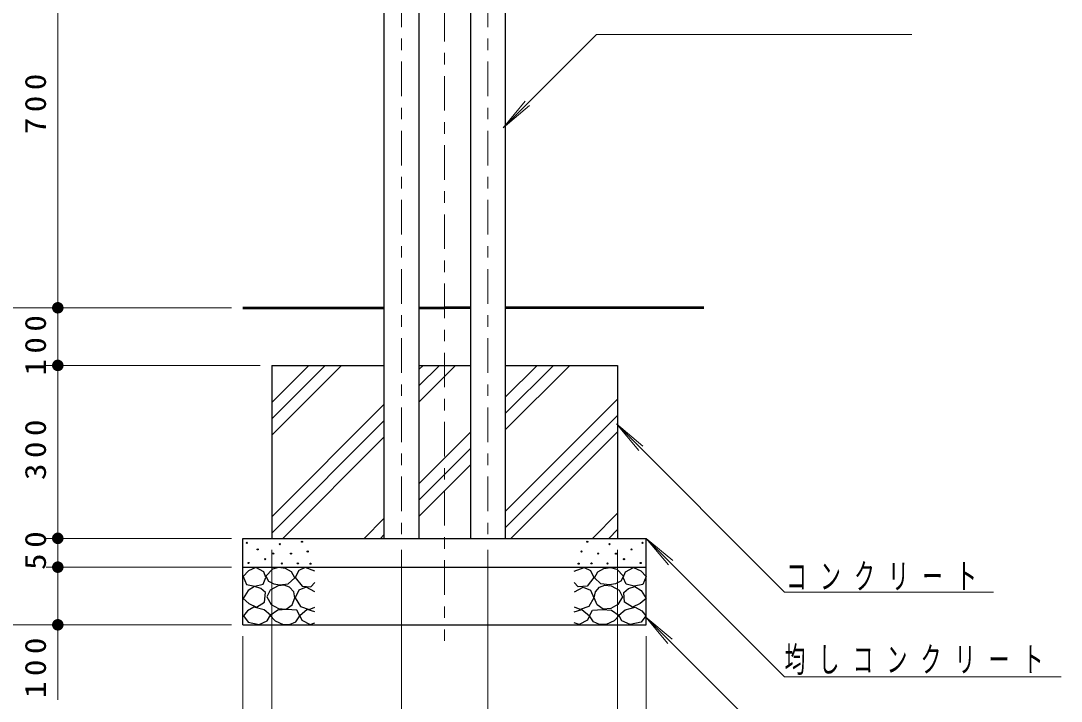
# Model space of a CAD drawing. Units: millimetres on the paper, scale 1:20. Extents: x 1381 to 1746, y 408 to 677.
# Drawn here: x 1449.7 to 1540, y 468.3 to 527.3 of the extents above; entities that cross this region are included whole.
import ezdxf

# ---------------------------------------------------------------- set-up
doc = ezdxf.new("R2010")
doc.units = ezdxf.units.MM
doc.linetypes.add('USER2', pattern=[6, 3, -1, 1, -1])
doc.layers.add('LY_1', color=7, linetype='Continuous', lineweight=13)
doc.styles.add('ＭＳ ゴシック', font='')
doc.styles.get('ＭＳ ゴシック').set_extended_font_data('MS Gothic')

# ---------------------------------------------------------------- blocks, each defined once
blk = doc.blocks.new('filled_dot')
at = {"color": 0, "linetype": 'Continuous', "lineweight": -2, "const_width": 1.25}
blk.add_lwpolyline([(-0.625, 0, 1), (0.625, 0, 1)], format="xyb", close=True, dxfattribs=at)

msp = doc.modelspace()

# ---------------------------------------------------------------- linework, layer by layer
at = {"layer": 'LY_1', "linetype": 'USER2'}
for p, q in [((1486.449, 588.557), (1486.449, 473.569)), ((1482.699, 541.806), (1482.699, 482.456)), ((1490.199, 541.806), (1490.199, 482.456))]:
    msp.add_line(p, q, dxfattribs=at)
at = {"layer": 'LY_1', "lineweight": 25}
for p, q in [((1484.211, 541.806), (1484.211, 482.456)), ((1488.686, 541.806), (1488.686, 482.456)), ((1481.186, 536.606), (1481.186, 482.456)), ((1491.711, 536.606), (1491.711, 482.456)), ((1471.449, 497.456), (1471.449, 482.456)), ((1471.449, 497.456), (1481.186, 497.456)), ((1484.211, 497.456), (1488.686, 497.456)), ((1491.711, 497.456), (1501.449, 497.456)), ((1501.449, 497.456), (1501.449, 482.456)), ((1468.949, 474.956), (1468.949, 482.456)), ((1468.949, 482.456), (1503.949, 482.456)), ((1503.949, 474.956), (1503.949, 482.456)), ((1468.949, 479.956), (1503.949, 479.956)), ((1468.949, 474.956), (1503.949, 474.956))]:
    msp.add_line(p, q, dxfattribs=at)
at = {"layer": 'LY_1'}
for p, q in [((1452.883, 502.456), (1452.883, 537.456)), ((1499.62, 526.172), (1491.522, 518.074)), ((1499.62, 526.172), (1527.002, 526.172)), ((1491.522, 518.074), (1493.451, 520.372)), ((1491.522, 518.074), (1493.82, 520.002)), ((1467.949, 502.456), (1441.883, 502.456)), ((1462.949, 502.456), (1441.883, 502.456)), ((1452.883, 497.456), (1452.883, 502.456)), ((1470.449, 497.456), (1451.883, 497.456)), ((1452.883, 482.456), (1452.883, 497.456)), ((1471.449, 491.399), (1477.506, 497.456)), ((1471.449, 492.813), (1476.092, 497.456)), ((1471.449, 494.227), (1474.678, 497.456)), ((1484.211, 494.262), (1487.406, 497.456)), ((1484.211, 495.676), (1485.992, 497.456)), ((1484.211, 497.09), (1484.577, 497.456)), ((1491.711, 491.862), (1497.305, 497.456)), ((1491.711, 493.276), (1495.891, 497.456)), ((1491.711, 494.691), (1494.477, 497.456)), ((1471.449, 484.328), (1481.186, 494.065)), ((1491.711, 484.791), (1501.449, 494.529)), ((1491.711, 483.377), (1501.449, 493.114)), ((1471.449, 482.913), (1481.186, 492.651)), ((1501.359, 492.379), (1503.287, 490.081)), ((1501.359, 492.379), (1503.657, 490.45)), ((1515.95, 477.787), (1501.359, 492.379)), ((1472.406, 482.456), (1481.186, 491.237)), ((1484.211, 487.191), (1488.686, 491.666)), ((1492.205, 482.456), (1501.449, 491.7)), ((1484.211, 485.776), (1488.686, 490.251)), ((1484.211, 484.362), (1488.686, 488.837)), ((1479.477, 482.456), (1481.186, 484.166)), ((1499.276, 482.456), (1501.449, 484.629)), ((1500.69, 482.456), (1501.449, 483.215)), ((1467.949, 482.456), (1451.883, 482.456)), ((1452.883, 479.956), (1452.883, 482.456)), ((1480.891, 482.456), (1481.186, 482.751)), ((1503.949, 482.456), (1505.877, 480.158)), ((1503.949, 482.456), (1506.247, 480.528)), ((1515.95, 470.455), (1503.949, 482.456)), ((1471.449, 481.456), (1471.449, 456.769)), ((1482.699, 481.456), (1482.699, 464.361)), ((1490.199, 481.456), (1490.199, 464.361)), ((1501.449, 481.456), (1501.449, 456.769)), ((1467.949, 479.956), (1451.883, 479.956)), ((1452.883, 468.459), (1452.883, 479.956)), ((1515.95, 477.787), (1534.078, 477.787)), ((1467.949, 474.956), (1441.883, 474.956)), ((1503.898, 475.632), (1505.826, 473.334)), ((1503.898, 475.632), (1506.196, 473.704)), ((1515.95, 463.58), (1503.898, 475.632)), ((1468.949, 473.956), (1468.949, 448.216)), ((1503.949, 473.956), (1503.949, 448.216)), ((1515.95, 470.455), (1539.95, 470.455))]:
    msp.add_line(p, q, dxfattribs=at)
at = {"layer": 'LY_1', "lineweight": 50}
for p, q in [((1468.949, 502.456), (1481.186, 502.456)), ((1484.211, 502.456), (1486.449, 502.456)), ((1488.686, 502.456), (1486.449, 502.456)), ((1508.949, 502.456), (1491.711, 502.456))]:
    msp.add_line(p, q, dxfattribs=at)
at = {"layer": 'LY_1', "lineweight": 25}
for points in [[(1470.071, 479.926), (1469.437, 479.625), (1468.962, 479.15), (1469.263, 478.453), (1469.992, 478.311), (1470.689, 478.469), (1470.942, 479.055), (1470.752, 479.562)], [(1472.042, 479.931), (1471.515, 479.796), (1470.934, 479.161), (1471.164, 478.742), (1471.621, 478.504), (1472.137, 478.431), (1472.88, 478.498), (1473.448, 479.039), (1473.164, 479.539), (1472.631, 479.849)], [(1500.855, 479.931), (1501.382, 479.796), (1501.963, 479.161), (1501.733, 478.742), (1501.276, 478.504), (1500.76, 478.431), (1500.017, 478.498), (1499.449, 479.039), (1499.733, 479.539), (1500.267, 479.849)], [(1502.826, 479.926), (1503.46, 479.625), (1503.935, 479.15), (1503.634, 478.453), (1502.905, 478.311), (1502.208, 478.469), (1501.955, 479.055), (1502.145, 479.562)], [(1469.944, 478.279), (1469.406, 477.93), (1468.962, 477.249), (1469.469, 476.79), (1470.134, 476.473), (1470.831, 476.916), (1470.911, 477.756), (1470.503, 478.119)], [(1471.407, 476.715), (1472.029, 476.369), (1472.704, 476.323), (1473.218, 476.684), (1473.461, 477.282), (1473.35, 477.819), (1473.002, 478.228), (1472.536, 478.393), (1472.002, 478.336), (1471.312, 477.967), (1471.015, 477.39)], [(1501.49, 476.715), (1500.869, 476.369), (1500.193, 476.323), (1499.679, 476.684), (1499.436, 477.282), (1499.548, 477.819), (1499.895, 478.228), (1500.361, 478.393), (1500.896, 478.336), (1501.585, 477.967), (1501.882, 477.39)], [(1502.953, 478.279), (1503.492, 477.93), (1503.935, 477.249), (1503.428, 476.79), (1502.763, 476.473), (1502.066, 476.916), (1501.987, 477.756), (1502.394, 478.119)], [(1469.903, 476.482), (1469.335, 476.163), (1468.997, 475.741), (1469.4, 475.174), (1470.343, 474.971), (1471.059, 475.291), (1471.332, 475.795), (1470.793, 476.251)], [(1472.759, 476.275), (1471.975, 476.234), (1471.312, 475.761), (1471.745, 475.302), (1472.434, 474.991), (1472.999, 474.983), (1473.542, 475.207), (1473.88, 475.734), (1473.623, 476.221)], [(1500.139, 476.275), (1500.923, 476.234), (1501.585, 475.761), (1501.152, 475.302), (1500.463, 474.991), (1499.898, 474.983), (1499.355, 475.207), (1499.017, 475.734), (1499.274, 476.221)], [(1502.994, 476.482), (1503.563, 476.163), (1503.9, 475.741), (1503.497, 475.174), (1502.554, 474.971), (1501.839, 475.291), (1501.565, 475.795), (1502.104, 476.251)]]:
    msp.add_lwpolyline(points, close=True, dxfattribs=at)
for points in [[(1475.199, 479.621), (1474.343, 479.938), (1473.804, 479.669), (1473.488, 479.067), (1474.074, 478.306), (1474.85, 478.243), (1475.199, 478.639)], [(1497.699, 479.621), (1498.554, 479.938), (1499.093, 479.669), (1499.41, 479.067), (1498.823, 478.306), (1498.047, 478.243), (1497.699, 478.639)], [(1475.183, 477.815), (1474.422, 478.211), (1473.789, 477.958), (1473.488, 477.308), (1473.931, 476.532), (1474.692, 476.294), (1475.183, 476.5)], [(1497.714, 477.815), (1498.475, 478.211), (1499.109, 477.958), (1499.41, 477.308), (1498.966, 476.532), (1498.206, 476.294), (1497.714, 476.5)], [(1475.199, 476.088), (1474.533, 476.294), (1473.884, 475.74), (1474.058, 475.344), (1474.787, 474.979), (1475.199, 475.138)], [(1497.699, 476.088), (1498.364, 476.294), (1499.014, 475.74), (1498.839, 475.344), (1498.111, 474.979), (1497.699, 475.138)]]:
    msp.add_lwpolyline(points, dxfattribs=at)
for centre in [(1469.279, 482.065), (1474.069, 482.161), (1498.828, 482.161), (1503.618, 482.065), (1470.229, 481.495), (1471.576, 481.13), (1472.146, 481.954), (1473.123, 481.134), (1474.57, 481.31), (1498.328, 481.31), (1499.774, 481.134), (1500.751, 481.954), (1501.321, 481.13), (1502.668, 481.495), (1469.437, 480.323), (1470.879, 480.655), (1472.321, 480.275), (1473.705, 480.282), (1474.813, 480.255), (1498.084, 480.255), (1499.193, 480.282), (1500.577, 480.275), (1502.018, 480.655), (1503.46, 480.323)]:
    msp.add_circle(centre, 0.05, dxfattribs=at)

# ---------------------------------------------------------------- block references
at = {"layer": 'LY_1', "xscale": 0.4, "yscale": 0.4}
for p, rotation in [((1452.883, 502.456), 270), ((1452.883, 502.456), 90), ((1452.883, 497.456), 90), ((1452.883, 497.456), 270), ((1452.883, 482.456), 90), ((1452.883, 482.456), 270), ((1452.883, 479.956), 90), ((1452.883, 479.956), 270), ((1452.883, 474.956), 90)]:
    msp.add_blockref('filled_dot', p, dxfattribs=dict(at, rotation=rotation))

# ---------------------------------------------------------------- texts
at = {"layer": 'LY_1', "char_height": 1.833, "attachment_point": 8, "rotation": 90, "style": 'ＭＳ ゴシック'}
for s, insert in [('\\T1.33;\\W1.15;700', (1451.883, 520.373)), ('\\T1.33;\\W1.15;100', (1451.883, 499.433)), ('\\T1.33;\\W1.15;300', (1451.883, 490.373)), ('\\T1.34;\\W1.15;50', (1451.883, 481.634)), ('\\T1.33;\\W1.15;100', (1451.883, 471.459))]:
    msp.add_mtext(s, dxfattribs=dict(at, insert=insert))
at = {"layer": 'LY_1', "char_height": 2.199, "attachment_point": 7, "style": 'ＭＳ ゴシック'}
for s, insert in [('\\T1.64;\\W0.6;コンクリート', (1516.078, 477.937)), ('\\T1.64;\\W0.6;均しコンクリート', (1515.95, 470.605))]:
    msp.add_mtext(s, dxfattribs=dict(at, insert=insert))

doc.saveas('drawing.dxf')
